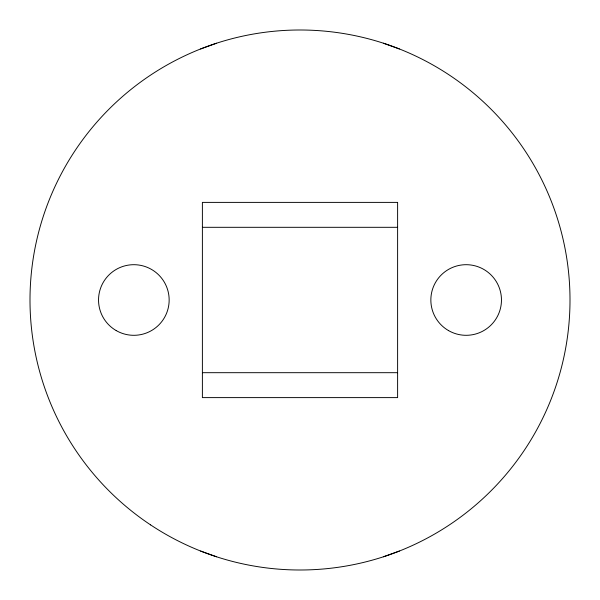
<?xml version="1.0" encoding="UTF-8"?>
<svg xmlns="http://www.w3.org/2000/svg" width="600" height="600" viewBox="0 0 600 600"><rect width="100%" height="100%" fill="white"/><g stroke="black" fill="none" stroke-linecap="round" stroke-linejoin="round"><path stroke-width="0.9" d="M200.61 48.96L216.562 43.215M383.438 556.785L399.39 551.04M202.388 227.31L397.612 227.31M202.388 372.69L397.612 372.69M383.438 43.215L399.39 48.96M200.61 551.04L216.562 556.785M397.612 202.388L202.388 202.388L202.388 397.612L397.612 397.612L397.612 202.388M150.585 524.888A270 270 0 0 0 569.467 316.95A270 270 0 0 0 179.947 58.155A270 270 0 0 0 150.585 524.888M448.5 330.577A35.31 35.31 0 0 0 501.465 300A35.31 35.31 0 0 0 448.5 269.423A35.31 35.31 0 0 0 448.5 330.577M116.19 330.577A35.31 35.31 0 0 0 169.155 300A35.31 35.31 0 0 0 116.19 269.423A35.31 35.31 0 0 0 116.19 330.577"/></g></svg>
